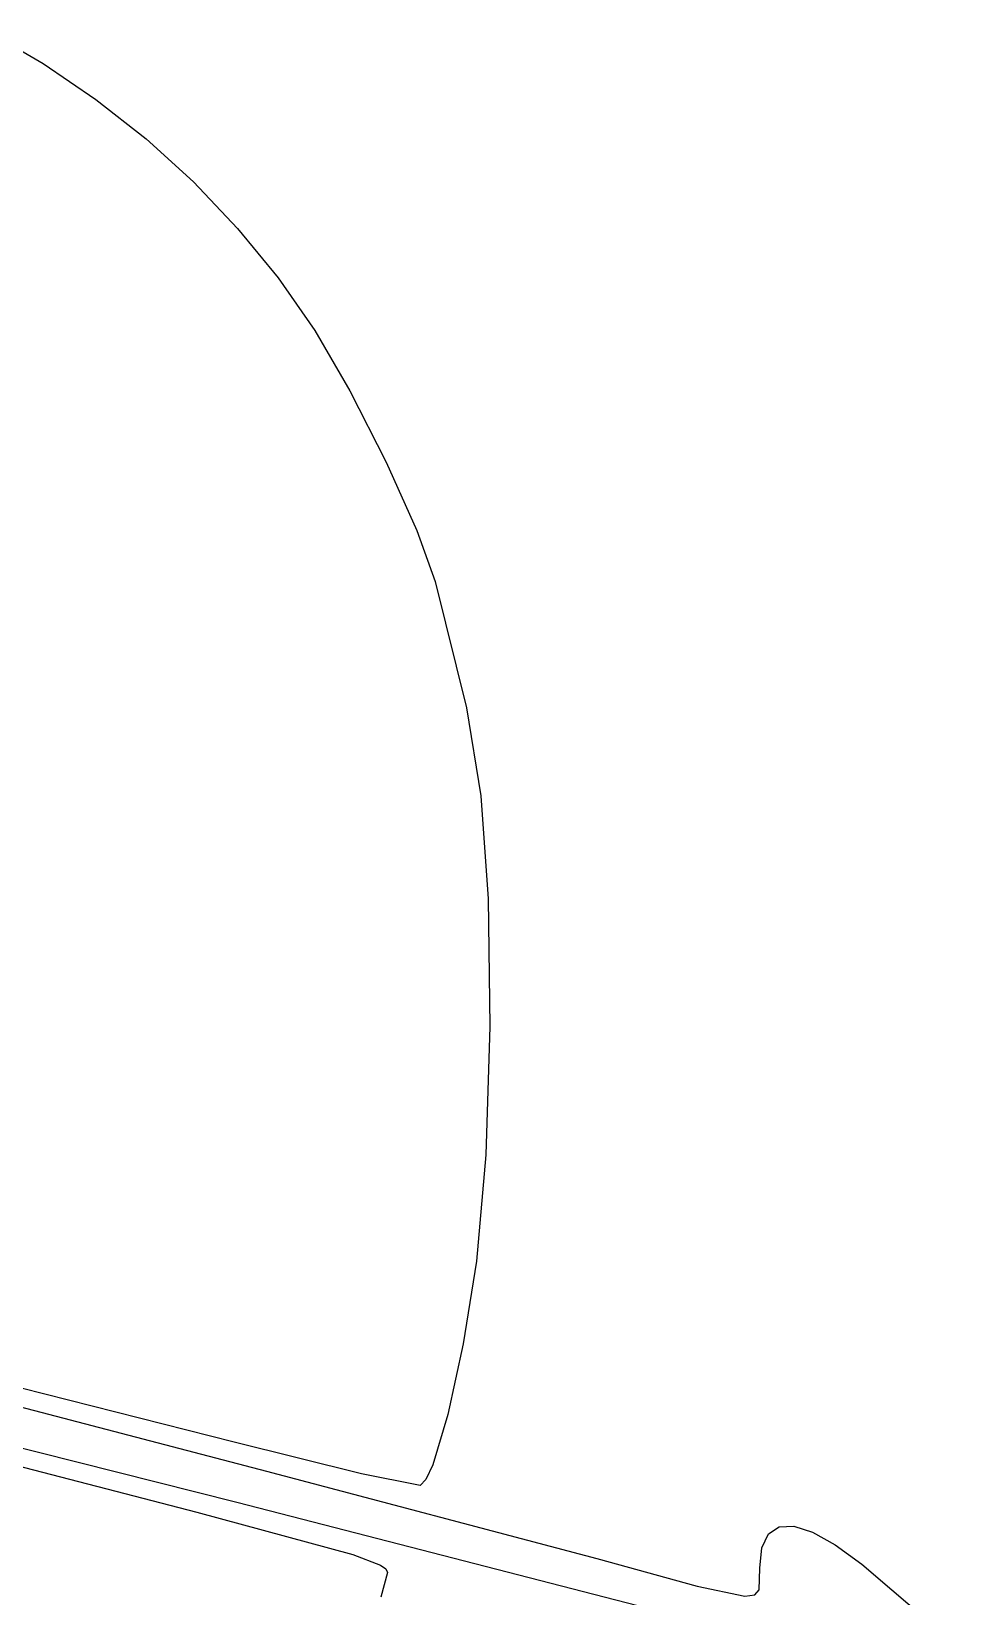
# Model space of a CAD drawing. Extents: x 6 to 299, y 56 to 249.
# Drawn here: x 241.3 to 298.1, y 148.4 to 242.6 of the extents above; entities that cross this region are included whole.
import ezdxf

# ---------------------------------------------------------------- set-up
doc = ezdxf.new("R2010")
doc.units = 0

msp = doc.modelspace()

# ---------------------------------------------------------------- linework, layer by layer
at = {"layer": 'Layer 1'}
for p, q in [((238.712082, 242.602838), (242.029741, 240.667344)), ((242.029741, 240.667344), (245.210716, 238.504842)), ((245.210716, 238.504842), (248.235783, 236.124035)), ((248.235783, 236.124035), (251.08572, 233.533628)), ((251.08572, 233.533628), (253.741305, 230.742322)), ((253.741305, 230.742322), (256.183316, 227.758823)), ((256.183316, 227.758823), (258.392529, 224.591832)), ((258.392529, 224.591832), (260.499376, 220.959173)), ((260.499376, 220.959173), (262.680722, 216.663418)), ((262.680722, 216.663418), (264.528103, 212.556499)), ((264.528103, 212.556499), (265.633056, 209.490347)), ((265.633056, 209.490347), (267.52724, 201.87713)), ((267.52724, 201.87713), (268.388702, 196.588036)), ((268.388702, 196.588036), (268.827863, 190.386251)), ((268.827863, 190.386251), (268.921954, 182.709697)), ((268.921954, 182.709697), (268.68412, 174.968746)), ((268.68412, 174.968746), (268.127505, 168.573769)), ((268.127505, 168.573769), (267.325078, 163.603779)), ((267.325078, 163.603779), (266.401643, 159.338892)), ((253.527334, 157.68797), (237.841993, 161.664774)), ((236.16143, 160.989594), (255.487977, 155.938655)), ((253.69496, 154.060949), (229.579181, 160.12239)), ((266.401643, 159.338892), (265.492049, 156.315299)), ((261.208936, 155.774122), (253.527334, 157.68797)), ((253.527334, 157.68797), (253.527334, 157.68797)), ((238.59529, 156.750322), (251.286566, 153.473424)), ((255.487977, 155.938655), (275.374746, 150.684704)), ((264.731139, 155.06919), (261.208936, 155.774122)), ((265.492049, 156.315299), (265.08458, 155.436547)), ((265.08458, 155.436547), (264.731139, 155.06919)), ((278.455795, 147.680466), (253.69496, 154.060949)), ((251.286566, 153.473424), (260.692092, 150.917629)), ((285.309546, 151.328384), (285.699931, 152.158073)), ((285.699931, 152.158073), (286.343041, 152.589223)), ((286.343041, 152.589223), (287.232714, 152.622839)), ((287.232714, 152.622839), (288.36279, 152.259925)), ((288.36279, 152.259925), (289.727105, 151.501485)), ((260.692092, 150.917629), (262.349951, 150.28789)), ((285.178048, 150.099152), (285.309546, 151.328384)), ((289.727105, 151.501485), (291.319499, 150.348525)), ((262.349951, 150.28789), (262.677725, 150.052763)), ((262.77047, 149.839446), (262.367046, 148.34507)), ((262.677725, 150.052763), (262.77047, 149.839446)), ((275.374746, 150.684704), (281.410945, 149.022963)), ((285.14776, 148.799761), (285.178048, 150.099152)), ((291.319499, 150.348525), (293.133808, 148.802048)), ((281.410945, 149.022963), (284.280338, 148.41784)), ((284.280338, 148.41784), (284.891493, 148.489769)), ((284.891493, 148.489769), (285.14776, 148.799761)), ((293.133808, 148.802048), (298.063525, 144.60866))]:
    msp.add_line(p, q, dxfattribs=at)

doc.saveas('drawing.dxf')
